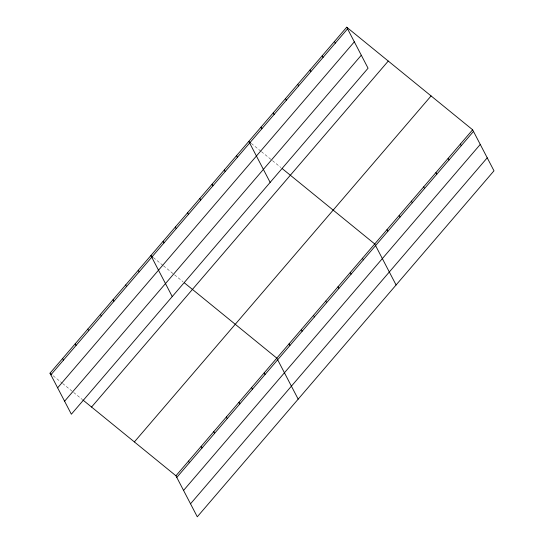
<?xml version="1.0" encoding="UTF-8"?>
<svg xmlns="http://www.w3.org/2000/svg" width="544" height="544" viewBox="0 0 544 544"><rect width="100%" height="100%" fill="white"/><g stroke="black" fill="none" stroke-linecap="round" stroke-linejoin="round"><path stroke-width="0.41" stroke-dasharray="2.72 2.04" d="M251.314 143.426L260.76 151.123M261.392 151.633L280.908 167.538M153.401 257.604L162.846 265.302M163.479 265.812L182.995 281.717M53.149 375.754L61.968 382.935M62.594 383.452L82.117 399.35"/><path stroke-width="0.82" d="M346.712 27.2L368.064 68.218L71.359 414.215L50.007 373.191L346.712 27.2L472.641 129.785L493.993 170.809L197.288 516.8L175.936 475.782L82.749 399.867M50.857 374.836L347.562 28.839M57.623 387.831L354.328 41.84M64.593 401.22L361.298 55.223M91.562 407.048L388.266 61.057M134.382 441.925L431.086 95.934M175.936 475.782L472.641 129.785M176.793 477.421L473.498 131.43M183.559 490.416L480.264 144.425M190.529 503.805L487.234 157.814M250.689 142.916L248.798 141.379L270.15 182.396M282.166 168.565L374.728 243.964L396.086 284.988M152.776 257.094L150.885 255.558L172.237 296.575M184.253 282.737L276.814 358.142L298.173 399.16M50.007 373.191L51.891 374.728M460.401 144.058L461.258 145.704M448.161 158.331L449.018 159.977M435.928 172.604L436.778 174.243M423.688 186.878L424.538 188.516M334.472 41.473L335.322 43.112M411.448 201.151L412.304 202.79M322.232 55.746L323.088 57.385M399.208 215.424L400.064 217.063M309.992 70.02L310.848 71.658M386.968 229.69L387.824 231.336M297.752 84.286L298.608 85.932M285.512 98.559L286.368 100.205M362.488 258.237L363.344 259.882M273.272 112.832L274.128 114.478M350.254 272.51L351.104 274.149M261.038 127.106L261.888 128.744M338.014 286.783L338.864 288.422M325.774 301.056L326.624 302.695M236.558 155.652L237.415 157.291M313.534 315.323L314.391 316.968M224.318 169.918L225.175 171.564M301.294 329.596L302.151 331.242M212.078 184.192L212.935 185.837M289.054 343.869L289.911 345.515M199.838 198.465L200.695 200.11M187.598 212.738L188.455 214.377M264.207 372.844L265.064 374.49M175.365 227.011L176.215 228.65M251.593 387.552L252.45 389.191M163.125 241.284L163.975 242.923M238.986 402.254L239.843 403.9M226.379 416.962L227.229 418.601M138.271 270.259L139.128 271.898M213.765 431.664L214.622 433.31M125.664 284.961L126.521 286.606M201.158 446.372L202.014 448.011M113.057 299.669L113.907 301.308M188.544 461.074L189.4 462.72M100.443 314.371L101.3 316.016M87.836 329.079L88.686 330.718M75.222 343.781L76.078 345.426M62.614 358.489L63.471 360.128"/></g></svg>
